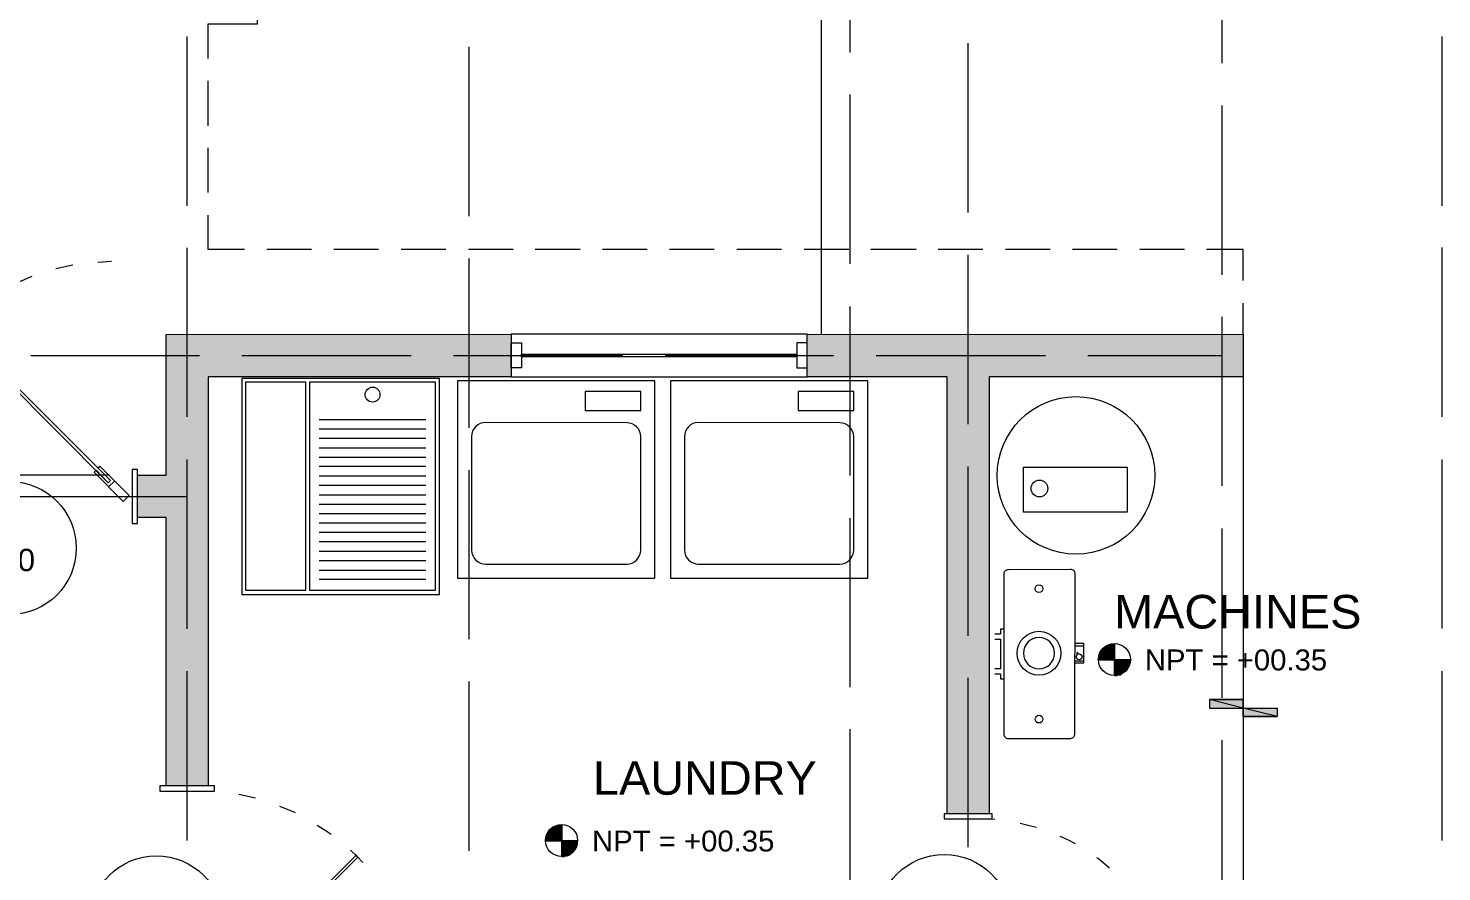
# Model space of a CAD drawing. Header units: metres. Extents: x 14 to 155, y 0 to 125.
# Drawn here: x 30.67 to 35.68, y 108.18 to 111.17 of the extents above; entities that cross this region are included whole.
import ezdxf

# ---------------------------------------------------------------- set-up
doc = ezdxf.new("R2010")
doc.units = ezdxf.units.M
doc.layers.add('PDF_Geometry', color=7, linetype='Continuous', true_color=0xc0c0c0)
doc.layers.add('PDF_Solid Fills', color=7, linetype='Continuous')
doc.layers.add('PDF_Text', color=255, linetype='Continuous')
doc.styles.add('PDF Arial', font='arial.ttf')

msp = doc.modelspace()

# ---------------------------------------------------------------- linework, layer by layer
at = {"layer": 'PDF_Geometry', "color": 0, "lineweight": 5}
for points in [[(23.4532, 106.6407), (23.4529, 114.3863), (33.4808, 114.3867), (33.481, 110.0866)], [(34.9773, 109.9363), (34.9774, 107.587)], [(30.9572, 109.5873), (30.157, 109.5872)]]:
    msp.add_lwpolyline(points, dxfattribs=at)
at = {"layer": 'PDF_Geometry', "color": 0, "lineweight": 0}
for points in [[(33.5817, 111.6854), (33.5817, 111.0853)], [(34.902, 111.6486), (34.902, 111.0485)], [(31.306, 111.0644), (31.306, 111.1876), (31.4821, 111.1876), (31.4821, 111.2708)], [(31.2308, 111.1428), (31.2308, 110.5426)], [(35.6814, 111.1429), (35.6814, 110.5428)], [(32.2311, 111.106), (32.2311, 110.5059)], [(34.0011, 111.1189), (34.0011, 110.5187)], [(31.306, 110.8259), (31.306, 110.9859)], [(33.5817, 110.9364), (33.5817, 110.3363)], [(34.902, 110.8981), (34.9021, 110.298)], [(31.306, 110.589), (31.306, 110.7475)], [(31.4357, 110.3874), (31.306, 110.3874), (31.306, 110.509)], [(31.2308, 110.3938), (31.2309, 109.7937)], [(31.6725, 110.3874), (31.5141, 110.3874)], [(31.911, 110.3874), (31.7526, 110.3874)], [(32.1494, 110.3874), (31.991, 110.3874)], [(32.3879, 110.3874), (32.2294, 110.3874)], [(32.6264, 110.3874), (32.4663, 110.3874)], [(32.8632, 110.3874), (32.7048, 110.3874)], [(33.1017, 110.3875), (32.9433, 110.3874)], [(33.3401, 110.3875), (33.1817, 110.3875)], [(33.5785, 110.3875), (33.4201, 110.3875)], [(33.817, 110.3875), (33.657, 110.3875)], [(34.0539, 110.3875), (33.8954, 110.3875)], [(34.2923, 110.3875), (34.1338, 110.3875)], [(34.5308, 110.3875), (34.3724, 110.3875)], [(34.7692, 110.3875), (34.6108, 110.3875)], [(34.9773, 110.2772), (34.9773, 110.3876), (34.8476, 110.3876)], [(35.6814, 110.394), (35.6815, 109.7939)], [(30.9156, 110.3426), (30.9636, 110.3457)], [(32.2311, 110.3554), (32.2311, 109.7553)], [(34.0011, 110.3684), (34.0011, 109.7682)], [(30.6259, 110.2689), (30.6307, 110.2705), (30.6819, 110.2929)], [(30.7668, 110.3202), (30.826, 110.3331)], [(33.5817, 110.1859), (33.5818, 109.5858)], [(34.9773, 110.0867), (34.9773, 110.1971)], [(34.9021, 110.1491), (34.9021, 109.549)], [(30.6771, 110.0113), (31.2757, 110.0113)], [(31.4261, 110.0113), (32.0263, 110.0114)], [(32.1766, 110.0114), (32.7768, 110.0114)], [(32.9272, 110.0114), (33.5258, 110.0114)], [(33.6762, 110.0114), (34.2764, 110.0114)], [(34.4267, 110.0115), (34.9021, 110.0115)], [(32.1271, 109.9297), (31.4261, 109.9297)], [(31.4262, 109.9297), (31.4262, 109.1647), (32.1272, 109.1648), (32.1271, 109.9297)], [(32.0791, 109.7841), (31.6997, 109.7841)], [(32.0791, 109.7505), (31.6997, 109.7505)], [(32.0791, 109.7169), (31.6997, 109.7169)], [(31.2309, 109.6433), (31.2309, 109.0431)], [(32.0791, 109.6833), (31.6997, 109.6833)], [(32.0791, 109.6497), (31.6997, 109.6496)], [(35.6815, 109.6434), (35.6815, 109.0433)], [(32.0791, 109.6177), (31.6997, 109.6177)], [(32.2311, 109.6049), (32.2312, 109.0063)], [(34.0011, 109.6178), (34.0011, 109.0176)], [(30.9748, 109.5665), (30.954, 109.5472)], [(32.0791, 109.584), (31.6997, 109.584)], [(32.0791, 109.5505), (31.6997, 109.5505)], [(30.5572, 109.512), (31.2309, 109.512)], [(32.0791, 109.5168), (31.6997, 109.5168)], [(32.0791, 109.4832), (31.6997, 109.4832)], [(32.0791, 109.4497), (31.6997, 109.4497)], [(33.5818, 109.4353), (33.5818, 108.8352)], [(32.0791, 109.4176), (31.6997, 109.4176)], [(32.0791, 109.3841), (31.6997, 109.384)], [(34.9021, 109.3985), (34.9021, 108.7984)], [(32.0791, 109.3504), (31.6997, 109.3504)], [(32.0791, 109.3168), (31.6997, 109.3168)], [(32.0791, 109.2832), (31.6997, 109.2832)], [(32.0791, 109.2496), (31.6998, 109.2496)], [(32.0791, 109.2175), (31.6998, 109.2175)], [(34.1291, 109.0417), (34.1163, 109.0417), (34.1163, 109.024), (34.0971, 109.024)], [(34.0971, 109.0064), (34.1164, 109.0064), (34.1164, 108.9007), (34.0971, 108.9007)], [(34.3804, 108.9217), (34.4123, 108.9217), (34.4123, 108.9905), (34.3804, 108.9905)], [(34.5212, 108.9888), (34.5212, 108.8768)], [(34.3804, 108.9824), (34.4123, 108.9824)], [(34.4636, 108.9328), (34.5773, 108.9328)], [(31.2309, 108.8927), (31.2309, 108.2925)], [(34.0971, 108.8832), (34.1164, 108.8832), (34.1164, 108.8656), (34.1291, 108.8656)], [(34.3804, 108.9296), (34.4123, 108.9296)], [(35.6815, 108.8928), (35.6815, 108.2927)], [(32.2312, 108.8559), (32.2312, 108.2558)], [(34.0011, 108.8688), (34.0012, 108.2686)], [(33.5818, 108.6863), (33.5818, 108.0862)], [(34.9021, 108.648), (34.9022, 108.0479)], [(31.2773, 108.467), (31.3253, 108.4654)], [(31.415, 108.4558), (31.4742, 108.4429)], [(31.559, 108.4142), (31.6102, 108.3933), (31.6149, 108.3917)], [(31.6934, 108.347), (31.7286, 108.3246), (31.743, 108.3151)], [(32.5608, 108.3471), (32.5608, 108.235)], [(34.0411, 108.3695), (34.0971, 108.3679)], [(34.1868, 108.3535), (34.2332, 108.3423), (34.2445, 108.3391)], [(32.5049, 108.291), (32.6169, 108.291)], [(34.3276, 108.3071), (34.3548, 108.2959), (34.382, 108.2815)], [(31.8118, 108.2574), (31.8342, 108.2366), (31.855, 108.2142)], [(34.4573, 108.2318), (34.4637, 108.2286), (34.5037, 108.195)]]:
    msp.add_lwpolyline(points, dxfattribs=at)
for points in [[(30.4035, 110.1105), (30.9524, 109.56), (30.9604, 109.568), (30.4098, 110.1185)], [(32.4183, 109.9682), (32.3815, 109.9682), (32.3815, 110.0562), (32.4183, 110.0562)], [(33.3945, 109.9682), (33.4314, 109.9682), (33.4314, 110.0562), (33.3945, 110.0562)], [(32.4183, 110.0162), (33.3946, 110.0162), (33.3946, 110.0066), (32.4183, 110.0066)], [(31.4389, 109.9169), (31.4389, 109.1792), (31.6533, 109.1792), (31.6533, 109.9169)], [(31.6662, 109.9169), (31.6662, 109.1792), (32.1126, 109.1792), (32.1126, 109.917)], [(32.1911, 109.2224), (32.8904, 109.2225), (32.8904, 109.9218), (32.1911, 109.9217)], [(32.9465, 109.2225), (33.6458, 109.2225), (33.6458, 109.9218), (32.9465, 109.9218)], [(32.644, 109.8162), (32.8409, 109.8162), (32.8409, 109.8834), (32.644, 109.8834)], [(33.3994, 109.8162), (33.5963, 109.8162), (33.5963, 109.8834), (33.3994, 109.8834)], [(31.026, 109.5152), (31.0052, 109.4944), (30.9028, 109.5984), (30.9092, 109.6048), (30.9524, 109.56), (30.9604, 109.568), (30.9156, 109.6128), (30.922, 109.6192)], [(31.0373, 109.416), (31.0565, 109.416), (31.0565, 109.608), (31.0373, 109.608)], [(34.566, 109.4562), (34.1979, 109.4561), (34.1979, 109.6162), (34.566, 109.6162)], [(34.4988, 108.984), (34.5212, 108.9792), (34.4892, 108.9792)], [(34.51, 108.9872), (34.5212, 108.984), (34.4988, 108.984)], [(34.5212, 108.984), (34.4988, 108.984), (34.5212, 108.9792)], [(34.5212, 108.9888), (34.5212, 108.9872), (34.51, 108.9872)], [(34.5212, 108.9872), (34.51, 108.9872), (34.5212, 108.984)], [(34.4652, 108.944), (34.5212, 108.9328), (34.4635, 108.9328)], [(34.4684, 108.9536), (34.5212, 108.9441), (34.4652, 108.9441)], [(34.5212, 108.944), (34.4652, 108.944), (34.5212, 108.9328)], [(34.4732, 108.9632), (34.5212, 108.9536), (34.4684, 108.9536)], [(34.5212, 108.9536), (34.4684, 108.9536), (34.5212, 108.9441)], [(34.4812, 108.9728), (34.5212, 108.9633), (34.4732, 108.9633)], [(34.5212, 108.9632), (34.4732, 108.9632), (34.5212, 108.9536)], [(34.4892, 108.9792), (34.5212, 108.9729), (34.4812, 108.9728)], [(34.5212, 108.9729), (34.4812, 108.9728), (34.5212, 108.9633)], [(34.5212, 108.9792), (34.4892, 108.9792), (34.5212, 108.9729)], [(34.5773, 108.9328), (34.5213, 108.9328), (34.5757, 108.9233)], [(34.5213, 108.9328), (34.5757, 108.9233), (34.5213, 108.9233)], [(34.5692, 108.904), (34.5212, 108.904), (34.5644, 108.8961)], [(34.5212, 108.904), (34.5644, 108.8961), (34.5212, 108.8961)], [(34.5644, 108.896), (34.5212, 108.896), (34.5565, 108.8896)], [(34.5212, 108.896), (34.5565, 108.8896), (34.5212, 108.8896)], [(34.5565, 108.8896), (34.5212, 108.8896), (34.5485, 108.8848)], [(34.5212, 108.8896), (34.5485, 108.8848), (34.5212, 108.8848)], [(34.5757, 108.9233), (34.5213, 108.9233), (34.5741, 108.9137)], [(34.5213, 108.9233), (34.5741, 108.9137), (34.5213, 108.9137)], [(34.5741, 108.9136), (34.5213, 108.9136), (34.5693, 108.904)], [(34.5213, 108.9136), (34.5693, 108.904), (34.5213, 108.904)], [(34.5485, 108.8848), (34.5213, 108.8848), (34.5405, 108.88)], [(34.5213, 108.8848), (34.5405, 108.88), (34.5213, 108.88)], [(34.5212, 108.88), (34.5404, 108.88), (34.5308, 108.8768)], [(34.5309, 108.8768), (34.5213, 108.8768), (34.5213, 108.88)], [(34.5213, 108.8768), (34.5309, 108.8768)], [(34.5309, 108.8768), (34.5213, 108.8768)], [(34.8573, 108.7616), (34.9773, 108.7616), (34.8573, 108.792)], [(34.9773, 108.7616), (34.8573, 108.792), (34.9773, 108.792)], [(35.0973, 108.7312), (34.9773, 108.7312), (34.9773, 108.792), (34.8573, 108.792), (34.8573, 108.7615), (35.0973, 108.7616)], [(35.0973, 108.7312), (34.9773, 108.7615), (35.0973, 108.7616)], [(34.9773, 108.7312), (35.0973, 108.7312), (34.9773, 108.7615)], [(31.3285, 108.4862), (31.1349, 108.4862), (31.1349, 108.467), (31.3285, 108.467)], [(34.0876, 108.3871), (33.9164, 108.3871), (33.9164, 108.3694), (34.0876, 108.3694)], [(32.5208, 108.331), (32.5608, 108.3215), (32.5144, 108.3215)], [(32.5289, 108.3374), (32.5608, 108.331), (32.5208, 108.331)], [(32.5608, 108.331), (32.5208, 108.331), (32.5608, 108.3215)], [(32.5384, 108.3422), (32.5608, 108.3374), (32.5289, 108.3374)], [(32.5608, 108.3374), (32.5289, 108.3374), (32.5608, 108.331)], [(32.5497, 108.3454), (32.5608, 108.3422), (32.5384, 108.3422)], [(32.5608, 108.3422), (32.5384, 108.3422), (32.5608, 108.3374)], [(32.5608, 108.3471), (32.5608, 108.3455), (32.5497, 108.3455)], [(32.5608, 108.3454), (32.5497, 108.3454), (32.5608, 108.3422)], [(32.508, 108.3118), (32.5608, 108.3022), (32.5049, 108.3022)], [(32.5608, 108.3022), (32.5049, 108.3022), (32.5608, 108.2911)], [(32.5049, 108.3022), (32.5608, 108.2911), (32.5049, 108.2911)], [(32.5144, 108.3214), (32.5608, 108.3118), (32.508, 108.3118)], [(32.5608, 108.3118), (32.508, 108.3118), (32.5608, 108.3022)], [(32.5608, 108.3214), (32.5144, 108.3214), (32.5608, 108.3118)], [(32.6168, 108.291), (32.5608, 108.291), (32.6152, 108.2814)], [(32.5608, 108.291), (32.6152, 108.2814), (32.5608, 108.2814)], [(32.6152, 108.2814), (32.5608, 108.2814), (32.6136, 108.2719)], [(32.5608, 108.2814), (32.6136, 108.2719), (32.5608, 108.2719)], [(31.831, 108.2398), (31.2805, 107.6908), (31.2885, 107.6829), (31.8374, 108.2334)], [(32.6136, 108.2718), (32.5608, 108.2718), (32.6088, 108.2622)], [(32.5608, 108.2718), (32.6088, 108.2622), (32.5608, 108.2622)], [(32.6088, 108.2622), (32.5608, 108.2622), (32.604, 108.2542)], [(32.5608, 108.2622), (32.604, 108.2542), (32.5608, 108.2542)], [(32.604, 108.2542), (32.5608, 108.2542), (32.5961, 108.2478)], [(32.5608, 108.2542), (32.5961, 108.2478), (32.5608, 108.2478)], [(32.5961, 108.2478), (32.5608, 108.2478), (32.5881, 108.2414)], [(32.5608, 108.2478), (32.5881, 108.2414), (32.5608, 108.2414)], [(32.588, 108.2414), (32.5608, 108.2414), (32.58, 108.2382)], [(32.5608, 108.2414), (32.58, 108.2382), (32.5608, 108.2382)], [(32.5704, 108.235), (32.5608, 108.235), (32.5608, 108.2382)], [(32.5608, 108.2382), (32.58, 108.2382), (32.5704, 108.235)], [(32.5608, 108.235), (32.5705, 108.235)], [(32.5704, 108.235), (32.5608, 108.235)]]:
    msp.add_lwpolyline(points, close=True, dxfattribs=at)
at = {"layer": 'PDF_Geometry', "color": 0, "lineweight": 5}
for points in [[(32.3815, 109.9362), (31.3061, 109.9361), (31.3061, 109.4368), (31.3061, 108.4862), (31.1573, 108.4862), (31.1573, 109.4368), (31.0564, 109.4368), (31.0564, 109.5873), (31.1573, 109.5873), (31.1573, 110.0866), (32.3815, 110.0867)], [(32.3815, 109.9362), (33.4314, 109.9362), (33.4314, 110.0867), (32.3815, 110.0867)], [(33.4314, 110.0866), (34.9773, 110.0867), (34.9773, 109.9362), (34.0763, 109.9362), (34.0764, 108.3871), (33.9276, 108.3871), (33.9275, 109.9362), (33.4314, 109.9361)]]:
    msp.add_lwpolyline(points, close=True, dxfattribs=at)
at = {"layer": 'PDF_Geometry', "color": 0, "lineweight": 0}
for points in [[(32.7905, 109.272, 0.414033), (32.8408, 109.3216), (32.8408, 109.7241, 0.414033), (32.7912, 109.773), (32.2911, 109.7745, 0.414033), (32.2407, 109.7233), (32.2407, 109.3216, 0.414033), (32.2919, 109.272)], [(34.1291, 109.2393, -0.414354), (34.1451, 109.2529), (34.3636, 109.2545, -0.414354), (34.3804, 109.2385), (34.3788, 108.6696, -0.414354), (34.3645, 108.6528), (34.1452, 108.6528, -0.414354), (34.1291, 108.6688)], [(34.2532, 108.9008, 0.999357), (34.2532, 109.0114, 0.999357)]]:
    msp.add_lwpolyline(points, format="xyb", close=True, dxfattribs=at)
msp.add_lwpolyline([(33.5458, 109.2721, 0.414033), (33.5962, 109.3217), (33.5962, 109.7242, 0.414033), (33.5466, 109.773), (33.0449, 109.7746, 0.414033), (32.9961, 109.7233), (32.9961, 109.3217, 0.414033), (33.0457, 109.2721), (33.5458, 109.2721)], format="xyb", dxfattribs=at)
for centre, radius in [((31.8895, 109.8729), 0.0264), ((34.3844, 109.5865), 0.2793), ((30.6028, 109.3288), 0.236), ((34.2547, 109.5401), 0.0296), ((34.2531, 109.1849), 0.0136), ((34.2531, 108.956), 0.0777), ((34.5205, 108.9337), 0.0568), ((34.3955, 108.9432), 0.0104), ((34.2532, 108.7223), 0.0136), ((32.56, 108.2919), 0.0568), ((31.123, 108.0021), 0.236), ((33.9171, 108.007), 0.236)]:
    msp.add_circle(centre, radius, dxfattribs=at)
for centre, start, end in [((34.3892, 108.9561), 359.5989, 90.4055), ((34.3892, 108.956), 269.5989, 0.4055)]:
    msp.add_arc(centre, 0.00242, start, end, dxfattribs=at)
for points in [[(34.3892, 108.9585), (34.3879, 108.9585), (34.3868, 108.9574), (34.3868, 108.9561)], [(34.3868, 108.9561), (34.3868, 108.9548), (34.3879, 108.9536), (34.3892, 108.9536)]]:
    msp.add_open_spline(points, degree=3, dxfattribs=at)
at = {"layer": 'PDF_Solid Fills', "color": 0, "transparency": 33554559}
for points in [[(32.3815, 110.0866), (31.1573, 110.0865), (32.3815, 109.9361)], [(31.1573, 110.0865), (32.3815, 109.9361), (31.1573, 109.936)], [(34.9773, 110.0867), (33.4314, 110.0866), (34.9773, 109.9362)], [(33.4314, 110.0866), (34.9773, 109.9362), (33.4314, 109.9361)], [(31.3061, 109.9361), (31.1573, 109.9361), (31.3061, 109.5873)], [(31.1573, 109.9361), (31.3061, 109.5873), (31.1573, 109.5873)], [(34.0763, 109.9362), (33.9275, 109.9362), (34.0764, 108.3872)], [(33.9275, 109.9362), (34.0764, 108.3872), (33.9276, 108.3871)], [(31.3061, 109.5873), (31.0564, 109.5873), (31.3061, 109.4368)], [(31.0564, 109.5873), (31.3061, 109.4368), (31.0564, 109.4368)], [(31.3061, 109.4368), (31.1573, 109.4368), (31.3061, 108.4862)], [(31.1573, 109.4368), (31.3061, 108.4862), (31.1573, 108.4862)], [(34.4891, 108.9792), (34.5212, 108.9792), (34.4988, 108.984)], [(34.4988, 108.984), (34.5213, 108.984), (34.51, 108.9872)], [(34.4988, 108.984), (34.5212, 108.9792), (34.5212, 108.984)], [(34.51, 108.9872), (34.5213, 108.9872), (34.5213, 108.9888)], [(34.51, 108.9872), (34.5213, 108.984), (34.5213, 108.9872)], [(34.4636, 108.9327), (34.5213, 108.9327), (34.4652, 108.944)], [(34.4652, 108.944), (34.5212, 108.944), (34.4684, 108.9536)], [(34.4652, 108.944), (34.5213, 108.9327), (34.5213, 108.944)], [(34.4684, 108.9536), (34.5212, 108.944), (34.5212, 108.9536)], [(34.4685, 108.9536), (34.5213, 108.9536), (34.4733, 108.9633)], [(34.4732, 108.9632), (34.5213, 108.9632), (34.4813, 108.9728)], [(34.4733, 108.9633), (34.5213, 108.9536), (34.5213, 108.9633)], [(34.4813, 108.9728), (34.5213, 108.9729), (34.4892, 108.9792)], [(34.4813, 108.9728), (34.5213, 108.9632), (34.5213, 108.9728)], [(34.4892, 108.9792), (34.5213, 108.9729), (34.5213, 108.9792)], [(34.5213, 108.9328), (34.5758, 108.9232), (34.5774, 108.9328)], [(34.5213, 108.9232), (34.5758, 108.9232), (34.5213, 108.9328)], [(34.5213, 108.9232), (34.5741, 108.9136), (34.5758, 108.9232)], [(34.5213, 108.9136), (34.5741, 108.9136), (34.5213, 108.9232)], [(34.5213, 108.9136), (34.5693, 108.9039), (34.5741, 108.9136)], [(34.5213, 108.9039), (34.5693, 108.9039), (34.5213, 108.9136)], [(34.5213, 108.904), (34.5645, 108.896), (34.5693, 108.904)], [(34.5213, 108.896), (34.5645, 108.896), (34.5213, 108.904)], [(34.5213, 108.896), (34.5565, 108.8896), (34.5645, 108.896)], [(34.5213, 108.8896), (34.5565, 108.8896), (34.5213, 108.896)], [(34.5213, 108.8896), (34.5485, 108.8848), (34.5565, 108.8896)], [(34.5213, 108.8848), (34.5485, 108.8848), (34.5213, 108.8896)], [(34.5213, 108.8848), (34.5404, 108.88), (34.5485, 108.8848)], [(34.5213, 108.88), (34.5404, 108.88), (34.5213, 108.8848)], [(34.5213, 108.8768), (34.5309, 108.8768), (34.5213, 108.8799)], [(34.5213, 108.8799), (34.5309, 108.8768), (34.5404, 108.8799)], [(34.8573, 108.792), (34.9773, 108.7616), (34.9773, 108.792)], [(34.8573, 108.7616), (34.9773, 108.7616), (34.8573, 108.792)], [(34.9773, 108.7616), (35.0974, 108.7313), (35.0974, 108.7616)], [(34.9773, 108.7313), (35.0974, 108.7313), (34.9773, 108.7616)], [(32.5144, 108.3214), (32.5608, 108.3214), (32.5208, 108.331)], [(32.5208, 108.331), (32.5608, 108.3214), (32.5608, 108.331)], [(32.5209, 108.331), (32.5608, 108.331), (32.5289, 108.3374)], [(32.5289, 108.3375), (32.5608, 108.3375), (32.5384, 108.3423)], [(32.5289, 108.3374), (32.5608, 108.331), (32.5608, 108.3374)], [(32.5383, 108.3423), (32.5608, 108.3423), (32.5496, 108.3455)], [(32.5384, 108.3423), (32.5608, 108.3375), (32.5608, 108.3423)], [(32.5496, 108.3455), (32.5608, 108.3455), (32.5608, 108.3471)], [(32.5496, 108.3455), (32.5608, 108.3423), (32.5608, 108.3455)], [(32.5048, 108.3022), (32.5608, 108.291), (32.5608, 108.3022)], [(32.5048, 108.291), (32.5608, 108.291), (32.5048, 108.3022)], [(32.5049, 108.3022), (32.5608, 108.3022), (32.508, 108.3118)], [(32.508, 108.3117), (32.5608, 108.3117), (32.5144, 108.3214)], [(32.508, 108.3118), (32.5608, 108.3022), (32.5608, 108.3118)], [(32.5144, 108.3214), (32.5608, 108.3117), (32.5608, 108.3214)], [(32.5608, 108.291), (32.6153, 108.2813), (32.6169, 108.291)], [(32.5608, 108.2813), (32.6153, 108.2813), (32.5608, 108.291)], [(32.5608, 108.2814), (32.6136, 108.2718), (32.6153, 108.2814)], [(32.5608, 108.2718), (32.6136, 108.2718), (32.5608, 108.2814)], [(32.5608, 108.2718), (32.6088, 108.2621), (32.6136, 108.2718)], [(32.5608, 108.2621), (32.6088, 108.2621), (32.5608, 108.2718)], [(32.5608, 108.2621), (32.604, 108.2542), (32.6088, 108.2621)], [(32.5608, 108.2542), (32.604, 108.2542), (32.5608, 108.2621)], [(32.5608, 108.2542), (32.596, 108.2479), (32.604, 108.2542)], [(32.5608, 108.2479), (32.596, 108.2479), (32.5608, 108.2542)], [(32.5608, 108.2478), (32.588, 108.2414), (32.596, 108.2478)], [(32.5608, 108.2414), (32.588, 108.2414), (32.5608, 108.2478)], [(32.5608, 108.2414), (32.58, 108.2382), (32.588, 108.2414)], [(32.5608, 108.2382), (32.58, 108.2382), (32.5608, 108.2414)], [(32.5608, 108.235), (32.5705, 108.235), (32.5608, 108.2382)], [(32.5608, 108.2382), (32.5705, 108.235), (32.58, 108.2382)]]:
    msp.add_solid(points, dxfattribs=at)

# ---------------------------------------------------------------- texts
at = {"layer": 'PDF_Text', "color": 0, "attachment_point": 7, "rotation": 0.0022, "style": 'PDF Arial'}
for s, insert, char_height in [('0.90', (30.4771, 109.2458), 0.0793), ('MACHINES', (34.5196, 109.0421), 0.11895), ('NPT = +00.35', (34.6285, 108.894), 0.074346), ('LAUNDRY', (32.6713, 108.4527), 0.11895), ('NPT = +00.35', (32.6681, 108.2521), 0.074346)]:
    msp.add_mtext(s, dxfattribs=dict(at, insert=insert, char_height=char_height))

doc.saveas('drawing.dxf')
